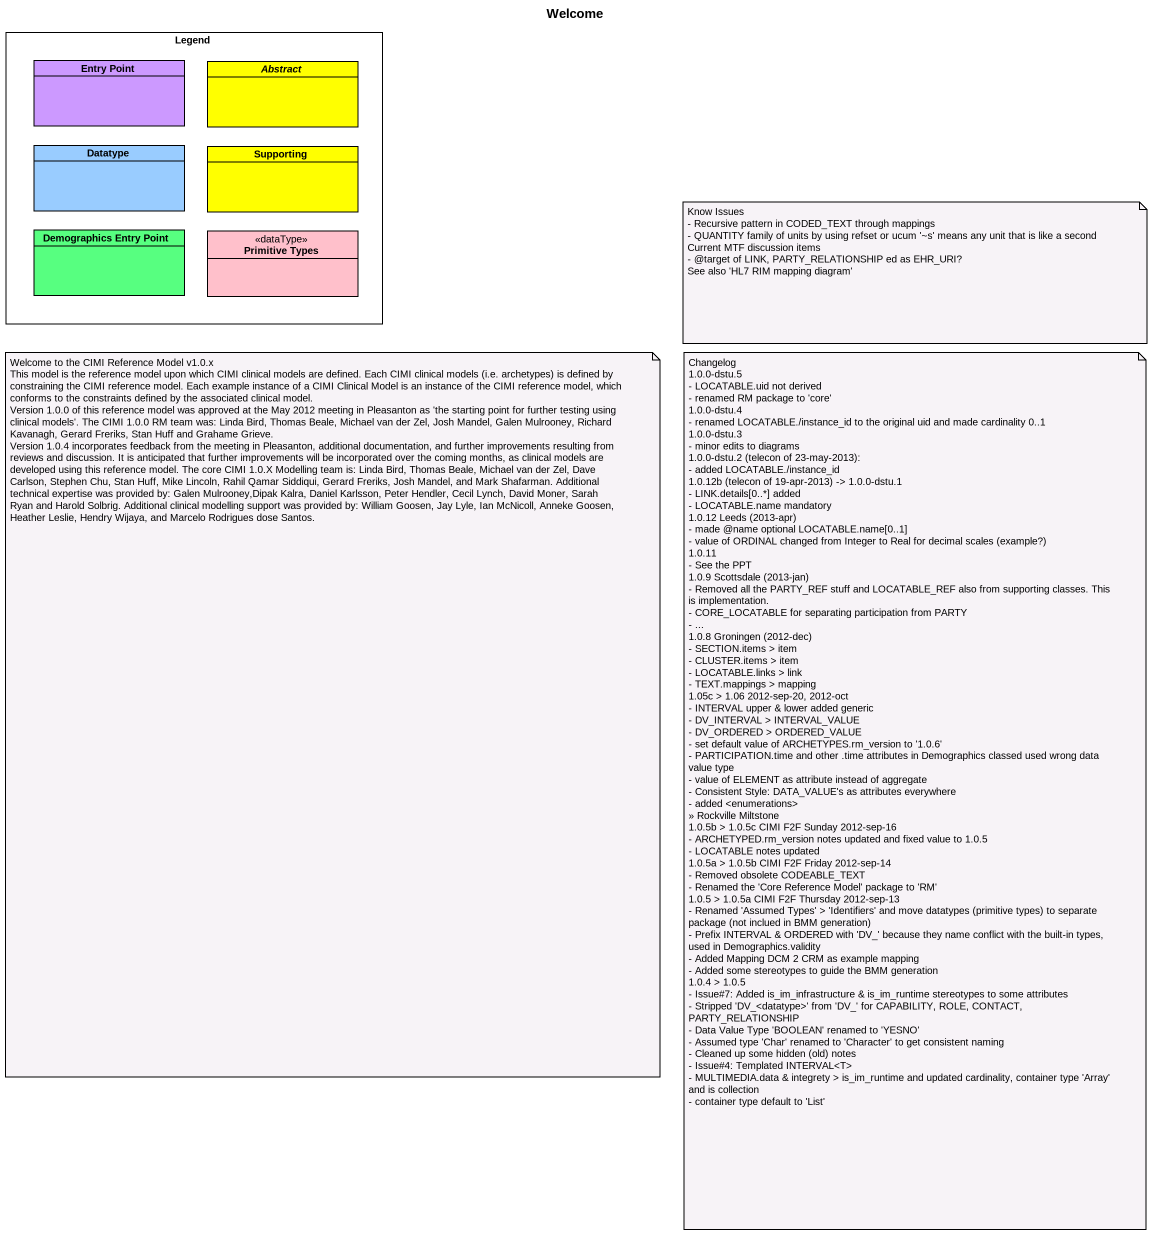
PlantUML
@startuml
title Welcome
hide circle
hide empty members
rectangle "Legend" as Legend_ {
  class "Entry Point" as Entry_Point #CC99FF
  abstract class "Abstract" as Abstract_ #FFFF00
  class Datatype #99CCFF
  class Supporting #FFFF00
  class "Demographics Entry Point" as Demographics_Entry_Point #57FF80
  class "Primitive Types" as Primitive_Types <<dataType>> #FFC0CB
}
note as N1
  Know Issues
  - Recursive pattern in CODED_TEXT through mappings
  - QUANTITY family of units by using refset or ucum '~s' means any unit that is like a second
  Current MTF discussion items
  - @target of LINK, PARTY_RELATIONSHIP ed as EHR_URI?
  See also 'HL7 RIM mapping diagram'
end note
note as N2
  Welcome to the CIMI Reference Model v1.0.x
  This model is the reference model upon which CIMI clinical models are defined. Each CIMI clinical models (i.e. archetypes) is defined by constraining the CIMI reference model. Each example instance of a CIMI Clinical Model is an instance of the CIMI reference model, which conforms to the constraints defined by the associated clinical model.
  Version 1.0.0 of this reference model was approved at the May 2012 meeting in Pleasanton as 'the starting point for further testing using clinical models'. The CIMI 1.0.0 RM team was: Linda Bird, Thomas Beale, Michael van der Zel, Josh Mandel, Galen Mulrooney, Richard Kavanagh, Gerard Freriks, Stan Huff and Grahame Grieve.
  Version 1.0.4 incorporates feedback from the meeting in Pleasanton, additional documentation, and further improvements resulting from reviews and discussion. It is anticipated that further improvements will be incorporated over the coming months, as clinical models are developed using this reference model. The core CIMI 1.0.X Modelling team is: Linda Bird, Thomas Beale, Michael van der Zel, Dave Carlson, Stephen Chu, Stan Huff, Mike Lincoln, Rahil Qamar Siddiqui, Gerard Freriks, Josh Mandel, and Mark Shafarman. Additional technical expertise was provided by: Galen Mulrooney,Dipak Kalra, Daniel Karlsson, Peter Hendler, Cecil Lynch, David Moner, Sarah Ryan and Harold Solbrig. Additional clinical modelling support was provided by: William Goosen, Jay Lyle, Ian McNicoll, Anneke Goosen, Heather Leslie, Hendry Wijaya, and Marcelo Rodrigues dose Santos.
end note
note as N3
  Changelog
  1.0.0-dstu.5
  - LOCATABLE.uid not derived
  - renamed RM package to 'core'
  1.0.0-dstu.4
  - renamed LOCATABLE./instance_id to the original uid and made cardinality 0..1
  1.0.0-dstu.3
  - minor edits to diagrams
  1.0.0-dstu.2 (telecon of 23-may-2013):
  - added LOCATABLE./instance_id
  1.0.12b (telecon of 19-apr-2013) -> 1.0.0-dstu.1
  - LINK.details[0..*] added
  - LOCATABLE.name mandatory
  1.0.12 Leeds (2013-apr)
  - made @name optional LOCATABLE.name[0..1]
  - value of ORDINAL changed from Integer to Real for decimal scales (example?)
  1.0.11
  - See the PPT
  1.0.9 Scottsdale (2013-jan)
  - Removed all the PARTY_REF stuff and LOCATABLE_REF also from supporting classes. This is implementation.
  - CORE_LOCATABLE for separating participation from PARTY
  - ...
  1.0.8 Groningen (2012-dec)
  - SECTION.items > item
  - CLUSTER.items > item
  - LOCATABLE.links > link
  - TEXT.mappings > mapping
  1.05c > 1.06 2012-sep-20, 2012-oct
  - INTERVAL upper & lower added generic
  - DV_INTERVAL > INTERVAL_VALUE
  - DV_ORDERED > ORDERED_VALUE
  - set default value of ARCHETYPES.rm_version to '1.0.6'
  - PARTICIPATION.time and other .time attributes in Demographics classed used wrong data value type
  - value of ELEMENT as attribute instead of aggregate
  - Consistent Style: DATA_VALUE's as attributes everywhere
  - added <enumerations>
  >> Rockville Miltstone
  1.0.5b > 1.0.5c CIMI F2F Sunday 2012-sep-16
  - ARCHETYPED.rm_version notes updated and fixed value to 1.0.5
  - LOCATABLE notes updated
  1.0.5a > 1.0.5b CIMI F2F Friday 2012-sep-14
  - Removed obsolete CODEABLE_TEXT
  - Renamed the 'Core Reference Model' package to 'RM'
  1.0.5 > 1.0.5a CIMI F2F Thursday 2012-sep-13
  - Renamed 'Assumed Types' > 'Identifiers' and move datatypes (primitive types) to separate package (not inclued in BMM generation)
  - Prefix INTERVAL & ORDERED with 'DV_' because they name conflict with the built-in types, used in Demographics.validity
  - Added Mapping DCM 2 CRM as example mapping
  - Added some stereotypes to guide the BMM generation
  1.0.4 > 1.0.5
  - Issue#7: Added is_im_infrastructure & is_im_runtime stereotypes to some attributes
  - Stripped 'DV_<datatype>' from 'DV_' for CAPABILITY, ROLE, CONTACT, PARTY_RELATIONSHIP
  - Data Value Type 'BOOLEAN' renamed to 'YESNO'
  - Assumed type 'Char' renamed to 'Character' to get consistent naming
  - Cleaned up some hidden (old) notes
  - Issue#4: Templated INTERVAL<T>
  - MULTIMEDIA.data & integrety > is_im_runtime and updated cardinality, container type 'Array' and is collection
  - container type default to 'List'
end note
@enduml
